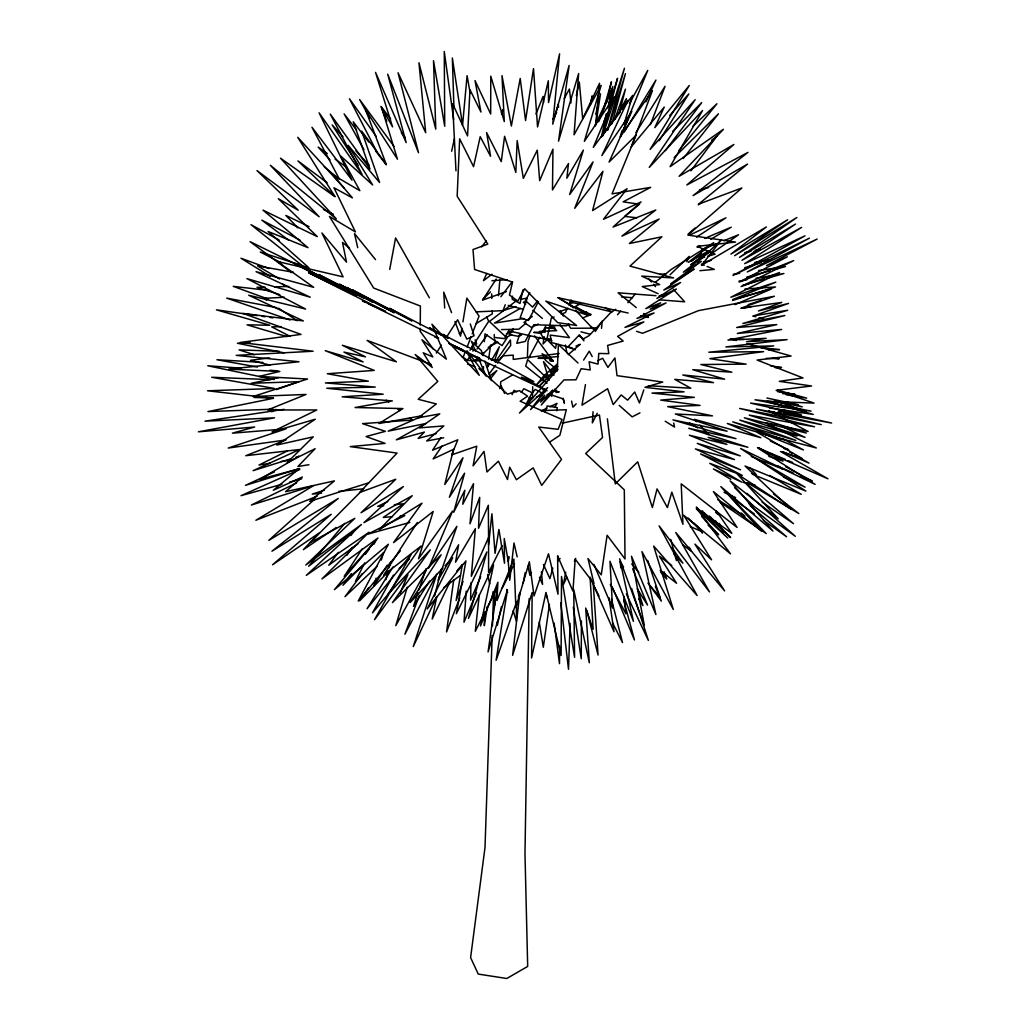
<?xml version="1.0" encoding="UTF-8"?>
<svg xmlns="http://www.w3.org/2000/svg" width="1030" height="1030" viewBox="0 0 1030 1030"><rect width="100%" height="100%" fill="white"/><g stroke="black" fill="none" stroke-linecap="round" stroke-linejoin="round"><path stroke-width="1.5" d="M516.494 604.211L516.416 621.296L513.185 610.674M581.422 620.936L581.255 658.749L573.298 607.352M559.599 646.029L559.496 663.629L554.114 623.034M420.24 328.222L420.214 331.402L433.476 349.286M420.266 325.055L420.394 306.039L373.697 288.065L329.458 216.48L355.427 231.93L333.952 187.743L352.402 197.876L332.703 174.765L359.843 190.666L340.994 156.225L372.667 184.975L348.153 145.346L379.581 182.49L361.697 131.145L386.302 164.414L365.624 109.953L397.464 159.187L381.551 107.287L392.559 126.883L375.538 72.396L406.181 142.642L387.705 74.173L418.528 152.749L398.056 72.77L425.673 132.664L418.952 62.753L435.767 129.123L433.514 60.718L444.728 126.278L444.265 51.5L453.651 119.532M484.383 616.172L484.306 625.661L487.319 606.696M529.188 598.533L524.978 853.625L527.682 966.436L506.786 978.5L478.255 974.084L470.607 957.604L485.014 847.433L492.16 635.497M532.497 397.979L532.69 386.752M470.955 582.916L470.581 600.168L480.675 576.774M558.093 556.174L558.003 560.899L560.088 558.466M492.482 625.867L493.512 595.353M500.49 388.233L500.709 381.808L512.412 375.049M570.092 623.408L568.509 669.307L560.784 602.756M527.373 357.616L528.004 341.561L529.884 335.793M557.217 371.032L558.427 344.496L578.036 363.024M512.399 296.189L512.206 299.267L520.008 303.451L522.918 289.829M593.048 411.717L592.34 422.879L597.22 413.288M466.255 591.13L464.002 622.21L476.555 592.662M483.173 355.672L483.431 352.556M484.332 341.651L484.976 333.862L502.048 345.629L506.966 337.982L489.417 321.489L516.056 300.979M498.481 295.687L499.885 279.98M595.533 125.827L599.55 83.276L582.671 118.849L579.323 82.078L576.298 95.636M601.507 328.325L602.19 321.167L595.263 331.557M483.263 369.564L483.546 366.693M479.259 594.954L475.319 631.3L485.169 611.678M453.741 579.671L446.556 631.957L459.728 597.928M487.963 363.963L487.525 367.131L489.096 364.427M488.632 359.2L490.628 344.934M549.454 604.417L543.312 647.278L539.256 622.146M544.123 336.617L543.042 343.994L546.827 339.926L551.308 318.09L554.14 316.983M544.767 332.201L545.63 326.291L542.694 331.827M595.958 123.639L600.503 93.807L595.803 114.163M591.156 102.189L592.173 95.893L590.242 105.137M556.792 410.79L557.307 407.661L547.2 405.936L544.986 411.768M461.865 328.222L460.539 336.153L454.938 321.489M462.921 321.888L466.886 298.121L479.066 316.107L472.229 333.772M492.301 596.383L493.087 591.748M585.452 384.576L581.989 405.176L607.597 388.722L613.211 404.61L621.154 394.966L627.631 400.155L634.712 392.018L639.437 402.936L643.814 389.894M462.393 564.517L456.135 600.516L463.024 581.371M565.715 572.242L563.436 584.461L566.848 577.225M389.713 269.397L395.597 237.93L429.343 297.773M523.163 583.147L525.21 572.629M556.47 343.994L555.569 348.333L547.046 339.578M608.717 104.983L612 89.404L595.018 125.454M501.391 606.67L497.323 625.377L496.962 622.236M509.271 556.921L508.266 561.466L504.249 538.51L504.481 563.243L498.906 529.471L495.07 553.368L491.915 513.764L488.619 544.728L488.336 505.267L478.538 528.287L479.697 497.323L469.989 523.832L473.517 483.649L462.753 504.237L464.826 490.28L453.651 512.296L464.594 473.195L449.389 497.245L462.985 457.771L444.793 484.499L453.522 449.325L433.154 458.904L442.076 445.99M451.629 151.23L454.41 138.767M606.541 114.137L601.314 137.132L607.957 128.274M607.932 107.996L612.811 86.533L598.636 121.759M606.76 102.137L611.447 81.859L603.541 109.232M434.583 596.022L441.458 568.921M619.107 113.545L625.442 89.147L614.73 119.351M602.486 135.844L617.537 78.319L609.425 104.378M385.915 579.723L388.284 570.749M389.07 567.749L390.653 561.762M611.975 123.793L625.455 73.619L607.906 129.935M607.584 129.819L624.45 68.238L602.717 135.999M552.788 568.122L549.917 578.615L543.48 564.595M624.283 106.193L626.42 98.635L619.468 111.034M501.533 114.382L502.859 109.746L501.365 112.515M376.066 578.216L373.864 585.774L387.254 565.2M381.319 560.075L383.508 552.518L355.427 581.409L364.646 562.869M554.192 117.999L558.299 104.185L558.543 107.287M407.262 587.216L395.79 625.648L426.24 570.337M528.583 404.133L530.373 398.159L533.411 397.49M622.056 130.668L620.215 136.797L652.428 90.64L631.248 146.878L664.247 107.081L654.81 127.643L689.263 85.503L650.097 149.414L695.16 99.691L649.273 167.388L702.576 110.519L670.079 166.654L723.421 129.291L679.092 176.285L733.901 144.483L686.843 184.975L747.96 152.401L693.1 195.597L747.535 164.092L698.572 204.172L741.909 187.962L687.924 235.097L735.536 242.063L697.22 246.376L715.09 254.165L707.61 256.316L738.536 234.776L723.871 240.724M623.897 124.527L632.665 95.391L622.21 109.296M604.172 121.244L606.567 113.57M519.918 333.527L516.751 343.312L525.236 341.419L533.798 324.695L566.436 325.828L568.959 324.09M417.974 592.855L413.455 606.4L429.639 581.062M418.978 589.842L425.995 568.779M516.751 601.43L496.1 660.333L507.494 589.688L488.065 651.951L497.142 587.86L486.572 608.885M518.348 596.898L519.931 592.366L512.618 655.312L532.137 592.572L531.583 657.99L545.977 592.508L561.105 655.415L561.517 576.504L574.586 657.359L573.736 589.521L589.302 662.754L585.697 608.035L593.138 629.253L590.1 577.225L614.035 631.776L609.013 597.67M494.632 360.152L499.344 346.801L491.465 360.358M530.939 572.204L529.858 575.229L528.017 566.204M526.871 299.421L520.15 317.716L528.364 320.446L538.458 301.687M419.377 595.379L404.893 634.248L436.746 574.186L413.288 646.531L436.797 596.589L432.188 619.043L450.02 581.783M505.254 304.751L503.001 310.648L476.015 311.871M650.394 124.669L665.045 86.314L635.948 132.561M463.127 357.32L465.406 351.423M467.118 347.007L471.096 336.707M535.973 114.034L543.106 96.369L543.621 102.498M621.103 135.677L647.741 70.401L629.523 103.335M400.078 593.435L407.893 574.663L374.508 619.712L411.137 554.526L367.041 608.73L392.984 566.951M620.73 135.999L628.197 118.244L626.768 121.089M686.817 261.71L689.199 256.38L670.015 274.804M567.363 308.382L565.483 312.553L561.234 314.214M569.255 304.211L571.135 300.039M512.077 394.632L514.06 390.293L516.738 391.799M645.952 101.893L655.917 80.083L624.283 131.943M486.83 273.439L483.431 280.726L491.954 274.25M574.367 561.286L575.731 558.389M499.808 388.632L501.147 385.825L504.597 393.473M373.864 544.342L375.989 540.068L344.187 576.349L362.187 548.887M502.331 587.95L514.459 563.693M502.035 545.771L488.581 572.474L488.593 537.415L471.315 576.285L475.345 528.712L455.543 562.174L458.608 544.806L438.098 580.238L456.882 526.343L428.531 568.097L452.582 511.073L418.489 558.801L433.205 511.459L393.563 542.604L422.004 503.168L379.401 529.575L412.245 495.7L363.925 522.673L403.361 486.585L361.028 512.747L395.777 479.246L359.573 492.52L397.065 453.071L350.264 446.608L385.117 443.376L366.088 436.553L385.4 431.325L362.534 423.639L412.399 420.021L409.901 418.129M526.214 404.146L532.072 392.726L523.858 388.709L521.206 392.379M528.712 358.067L539.746 337.351M552.878 119.274L556.638 112.399M564.157 98.635L569.41 89.018L571.006 102.91M393.421 575.126L372.525 612.811L392.031 589.546M614.833 119.3L616.378 116.544M529.832 292.649L525.403 300.541L532.587 307.12L537.48 300.979M513.301 328.583L511.91 331.081L506.309 333.926M554.642 407.468L557.037 403.361L549.891 406.786M659.226 140.685L688.812 93.936L669.642 115.553M583.585 360.101L589.276 351.178L592.186 356.547M436.308 353.11L441.432 345.114M446.544 337.119L457.629 319.789L466.809 339.115L474.083 335.728L470.298 324.012M417.266 522.545L383.701 575.049L421.103 546.016L387.988 594.168L430.295 549.827L392.456 602.602L441.136 554.797L410.133 602.473L442.874 568.097M470.015 350.213L488.696 321.296L486.739 317.098M496.254 279.001L482.504 300.129L506.425 291.58M440.93 437.57L432.574 450.187L457.784 439.797L451.732 454.822L476.761 446.196L473.092 465.843L484.048 451.423L486.958 471.959L498.391 461.195L507.494 479.529L509.67 467.208L516.39 479.723L533.167 467.89L541.729 485.413L561.543 459.393L538.729 427.051L558.118 429.317L562.045 419.48L520.099 401.211L527.605 396.177L519.339 390.615L507.481 394.142L478.911 368.598M346.968 555.234L352.389 547.252M495.224 362.174L510.417 339.99L510.687 345.475L497.529 362.818M368.804 587.525L359.676 600.76L388.645 571.393M351.397 573.594L342.964 585.233L362.908 565.071M365.431 554.217L369.178 549.042M371.985 545.166L373.864 542.578M477.006 349.003L487.242 335.007M338.368 552.338L328.75 565.238L358.324 543.557M350.882 535.574L354.732 530.411L308.665 566.23L344.831 523.317M690.911 170.813L716.738 136.282L711.691 140.157M609.863 125.75L620.318 111.832M362.264 573.697L344.96 596.705L376.967 566.448M665.406 150.586L701.688 102.64L672.603 131.428M489.07 373.967L495.649 365.29M500.863 296.704L512.09 281.95M481.654 246.865L486.289 240.827M683.212 158.543L718.425 113.828L674.071 157.667M678.603 150.972L716.944 103.76L692.726 126.458M532.162 393.151L535.175 389.443L543.698 393.795M400.297 550.883L358.234 601.044L388.374 544.265L334.415 589.649L377.959 538.008L321.978 578.899L368.959 532.278L306.296 575.345L361.414 524.502L305.794 565.032L354.861 518.335L309.863 542.861L363.719 488.774L338.754 491.362M456.754 571.071L461.839 565.019M471.212 355.286L467.169 360.075L462.058 356.56M617.524 314.742L620.627 311.124M627.875 302.678L635.124 294.232M557.861 369.216L519.468 413.056L547.638 387.628L530.553 409.592L544.716 395.288L540.673 402.073L552.737 389.971L541.278 405.009L563.989 379.916L575.976 379.812L581.178 368.689L590.216 369.976L589.121 361.775L598.07 364.105L598.765 353.445L608.794 353.663L607.636 345.436L623.163 341.059L617.627 336.385L643.892 321.914L624.978 327.373L654.102 312.966L636.978 318.437L666.062 302.936L650.136 309.257L660.681 302.859L645.823 308.614L676.401 288.992L656.895 298.417L680.598 282.542L663.784 290.061L694.143 268.997L670.633 283.842L701.366 261.337L683.341 272.165L709.812 251.59L690.782 264.813L708.794 250.728L688.323 262.328L713.661 242.668L671.212 269.461L655.157 282.387M557.938 366.358L540.003 385.439L557.282 368.817M445.05 565.805L452.698 557.771L427.205 608.949L465.933 560.912L456.367 613.726L486.855 551.951L468.47 618.361L493.563 564.968L480.456 625.983L497.902 582.246L496.911 600.593L513.867 559.097L515.875 607.404L529.356 561.736L534.042 596.022L548.501 553.818L558.015 594.22L557.616 555.943L572.925 591.117L575.204 559.161L594.053 583.753L587.976 558.543L601.25 574.83L607.121 535.278L625.017 558.955L624.309 489.829L585.684 453.483L602.55 437.441L599.447 415.039L562.264 423.163M576.182 403.812L572.912 407.198L571.56 401.095M482.838 299.498L490.46 291.825M512.876 330.797L509.039 334.596L518.824 336.411L521.489 335.072M475.268 361.427L478.667 358.105M482.066 354.784L495.675 341.484L494.258 338.909M399.215 568.418L409.477 558.814M547.857 374.508L536.141 385.13L544.252 375.384L557.436 363.989M550.2 372.384L557.23 365.998M315.026 498.906L268.804 540.364L338.239 498.456L271.959 551.205L331.235 514.305L272.538 564.801L319.287 532.922L303.348 549.672L336.128 527.592M688.233 234.003L694.98 228.042M568.225 354.655L580.212 344.303L575.95 346.067M490.228 379.13L496.833 370.568L489.353 376.323M525.995 323.124L518.901 329.175L501.481 329.587M691.658 261.169L701.288 253.341L697.799 262.045L721.438 239.797L701.533 265.341L766.359 226.986L730.94 254.088L787.667 219.763L734.609 255.698L796.872 217.523L739.463 257.384L795.508 224.064L742.012 260.268L801.623 227.36L744.639 263.68L804.984 235.857L733.038 275.486L809.361 238.175L747.278 271.959L817.138 239.063L766.5 265.598L787.306 256.792L739.231 282.104L793.667 260.616L741.124 286.585L779.53 272.525L730.837 297.245L775.809 282.156L732.588 299.614L771.277 289.044L735.008 304.597M444.007 587.396L460.449 575.319M532.343 316.377L523.974 322.429L531.403 327.424L538.317 324.012M698.276 204.828L700.928 203.039M615.734 309.283L610.571 312.747L589.07 335.69L582.826 339.192M549.75 442.05L559.869 435.304L566.32 409.721L541.304 410.622M473.967 360.976L477.946 358.35M696.563 237.145L725.918 217.819L689.366 235.278M571.547 302.125L568.83 303.85L573.311 302.318M459.341 333.54L462.084 331.905M475.821 323.703L492.314 313.88L492.211 310.79M271.701 411.794L275.86 409.335M697.168 247.29L699.898 245.681M710.803 239.243L731.236 227.192L704.623 238.445M520.369 308.369L494.439 323.111L523.819 318.515M488.22 347.368L497.863 342.115M506.129 337.608L511.64 334.596M573.646 307.442L580.637 303.67M639.978 412.85L632.15 416.867L619.236 405.408M472.693 350.998L475.487 349.582M287.37 450.947L258.994 465.045L270.105 463.268M296.589 482.903L251.384 505.022L313.519 485.671L255.878 520.253L317.086 496.293M597.606 360.706L602.627 358.26L607.932 367.401L614.923 357.925L617.009 375.641L662.754 382.053L644.935 387.319L684.075 391.851L651.964 393.087L694.336 397.348L660.732 400.091L700.078 405.408L667.672 406.618L712.477 415.875L675.332 413.97L727.129 431.197L672.951 419.892L735.974 438.651L688.722 428.3L747.883 447.265L708.151 437.364L726.923 444.419L689.353 435.201L740.287 455.891L697.233 443.376L734.48 459.573L695.353 448.913L740.557 469.822L700.58 453.96L742.282 475.384L709.773 463.346L741.639 482.053L713.378 468.946L730.733 479.31M387.782 501.533L377.675 506.387L383.739 505.769M541.304 410.88L547.02 408.15M274.521 471.856L245.462 485.349L299.64 468.534M299.807 469.474L241.007 495.688L281.988 484.28M422.339 416.069L388.156 431.145L425.738 423.549L396.305 439.823L424.399 432.085L418.116 438.42L436.115 433.643M701.868 249.646L716.532 243.698M582.555 318L591.194 314.498L568.534 304.79M754.153 251.5L760.114 249.093L755.518 250.161M559.419 311.742L568.393 308.446M258.646 395.893L254.165 397.477L273.207 398.056M276.542 389.585L298.932 381.705L251.23 383.276L278.988 377.611M748.179 304.635L761.479 300.194M324.27 490.267L312.245 494.104L321.605 493.138M732.549 300.477L775.5 286.971L744.986 288.992M291.374 458.646L253.071 470.659L299.64 449.518L245.797 455.698L286.044 439.952L228.248 448.037L285.928 428.879L232.394 433.167L254.68 427.025L198.365 431.815L274.547 417.807L204.983 421.18L284.035 409.335M295.971 457.204L299.035 456.239L259.972 479.233L298.893 468.908L273.323 490.293L302.357 477.006L285.58 491.696L334.415 480.894L309.734 501.314L368.585 482.877M502.395 310.803L516.004 306.567M744.664 267.697L761.35 262.547M764.376 261.607L770.44 259.74L767.324 260.281M526.188 301.378L523.317 302.215L525.699 304.249M698.623 258.891L704.61 257.178M742.553 285.413L763.99 279.246M767.054 278.358L783.894 273.504L756.007 278.255M409.889 522.403L367.478 534.287L404.751 515.669L400.142 516.043M289.572 482.169L301.713 478.796M746.699 277.147L769.938 270.8M773.028 269.95L785.414 266.564L758.569 270.517M699.576 189.945L708.666 187.499M703.413 262.187L711.073 260.41M744.793 252.633L750.922 251.217M536.463 396.833L542.553 395.507M547.123 394.503L550.175 393.846M556.264 392.52L559.316 391.851M473.839 344.535L476.723 343.956L475.126 339.849M521.244 299.228L527.386 298.018M443.685 437.802L426.678 440.982L443.814 425.918L419.352 427.888L439.771 413.854L418.257 417.807L436.308 403.94L418.206 399.292L437.802 381.409L415.18 354.513L432.278 367.427L423.227 352.788L432.819 356.921L421.914 339.771L446.363 359.148L431.943 324.193L479.285 375.319L466.526 351.333M422.21 415.721L379.001 423.523L402.923 408.562L355.08 407.532L392.353 400.94L342.166 396.808L383.186 394.207L326.768 388.233L375.242 387.074L325.377 382.915L368.38 381.164L327.308 373.723L374.276 370.414L325.248 350.664L363.139 361.916L343.943 352.093L365.534 356.856L342.359 345.269L396.396 361.813L367.105 340.389L431.39 364.569M754.836 262.418L764.196 260.809M738.961 281.164L746.711 279.838M583.508 312.502L586.611 311.974M281.216 461.492L290.73 459.972M308.897 464.723L297.94 466.474L315.141 448.694L287.164 462.573L313.249 436.849L276.851 445.024L315.257 419.223L271.946 431.969L316.789 409.953L267.646 409.966L306.039 394.451L253.058 396.498L307.571 379.001L258.981 376.426L279.851 371.431L228.686 369.126L299.009 361.762L236.205 355.363L313.12 351.23L240.312 342.449L301.018 334.402L242.99 313.416L303.322 320.909L248.706 295.237L305.614 309.052L246.917 278.602L310.223 297.219L256.032 271.663L313.687 287.331L277.289 261.453L343.106 276.877L321.927 232.973L346.505 262.096L342.488 242.398L349.44 248.243M741.355 308.369L750.896 306.94M733.308 274.25L739.617 273.311M269.577 357.861L250.457 360.333L270.221 365.135M559.148 353.522L513.262 359.406L513.21 355.118L502.82 355.891L499.241 359.921L491.271 359.779M554.964 327.025L545.462 327.991L554.99 328.583M394.348 504.687L403.451 503.76L383.25 517.433L392.456 516.674M659.844 274.353L666.243 273.761M699.885 270.684L714.305 269.371L707.082 266.448M558.427 356.522L538.008 358.311L550.78 358.517M491.928 280.739L507.301 279.671M480.186 369.435L483.302 369.242M250.11 342.527L237.415 343.248L284.113 352.852M284.28 297.245L263.899 298.352L266.577 300.142M545.05 331.918L533.81 332.42L541.535 333.527M550.097 360.526L553.2 360.384M272.937 409.206L207.983 411.575L273.542 398.288L207.532 390.782L274.508 388.49L211.678 377.263L270.826 379.658M775.32 367.684L781.577 367.491L770.517 365.817M264.942 287.1L256.985 287.319L279.8 294.632M274.482 286.842L288.812 286.443M281.306 326.665L271.714 326.87L290.215 336.424M768.367 349.698L779.581 349.608L760.539 347.664M731.532 339.192L744.033 339.411M476.929 359.509L480.109 359.573M465.148 360.358L480.971 360.835M766.41 358.324L779.182 358.736L772.809 357.848M279.207 351.294L239.05 349.878L254.371 354.758M777.92 401.713L766.925 401.288L813.237 414.408L769.423 407.957M781.062 401.829L814.035 403.091L776.169 390.331L811.576 385.993L779.311 381.345L803.014 377.933L757.063 360.049L791.079 356.045L746.995 343.544M550.149 360.822L553.316 360.989M782.568 393.64L795.006 394.323L777.521 391.593M262.92 362.431L216.957 359.74L257.474 367.028M648.411 385.735L690.821 388.22L674.753 379.375L713.533 382.632L682.787 374.972L724.618 379.143L692.752 369.68L731.892 372.19L700.864 364.517L746.119 364.144L709.837 358.646L763.578 351.655L708.807 352.221L773.723 345.926L725.854 346.917L787.075 339.643L746.57 341.677L766.217 338.329L727.952 340.106L781.603 329.458L737.326 333.45L776.787 324.605L736.695 327.501L784.86 315.515L742.836 323.472L787.718 310.262L753.728 315.875L788.529 303.412L758.415 310.957L781.796 302.395L740.995 308.15L774.393 296.254L698.52 310.622L642.578 333.282L636.604 331.351M758.775 318.09L763.565 318.425L760.475 317.768M241.149 368.186L207.777 365.779L274.083 379.529M269.757 370.259L277.701 370.826M655.968 295.674L618.077 292.803L636.295 307.597M659.123 295.919L663.861 296.28L660.977 294.979M621.386 296.846L632.459 297.709M659.355 299.82L684.667 301.803L673.285 289.224M551.037 339.05L543.492 338.355L539.566 331.377L556.689 330.643L549.531 324.553M636.772 217.794L624.734 216.39L639.463 204.249L623.124 201.854L650.638 187.37L612.039 193.859L636.128 135.123L609.065 162.071L631.866 111.304L601.855 155.569L628.017 100.27L593.319 147.341L614.524 96.717L584.332 141.342L601.147 85.374L574.058 134.814L578.628 73.529L558.53 141.162L569.139 65.444L552.737 124.154L559.586 53.792L548.527 102.537L548.333 80.765L537.544 126.935L533.501 68.637L525.57 120.523L520.202 78.46L511.356 125.995L501.996 75.602L504.288 121.54L490.769 76.181L490.679 113.995L475.01 80.572L480.959 112.051L469.976 89.752L467.543 135.921L452.646 103.785L455.968 170.8M269.783 290.589L233.218 286.353L267.736 298.932M257.191 315.631L216.455 309.85L269.847 325.235L247.058 324.849L286.958 336.643M261.877 316.3L265.019 316.751M269.718 317.407L272.847 317.858M771.457 411.511L774.573 411.961M777.689 412.412L780.804 412.85M783.92 413.3L801.07 415.772L783.006 409.927M786.238 394.773L806.644 398.134L777.586 390.228M590.847 327.27L597.168 328.39M293.434 272.293L257.526 265.882L279.581 278.988M276.89 307.7L226.703 298.121L290.138 320.008M774.161 401.185L802.241 406.863L785.697 401.726M777.547 425.236L765.329 422.725L816.314 447.973L757.423 432.446L802.331 458.62L780.508 451.513L827.966 478.808L758.325 448.449L815.116 484.37L740.583 448.488L805.846 491.065L745.025 465.998L791.207 509.425L737.223 473.993L778.204 518.875L730.103 480.894L772.964 531.055L720.82 486.598L761.44 531.184L713.404 491.568L737.068 527.424L681.203 483.868L682.942 524.296L671.817 492.173L667.401 507.558L657.063 488.902L652.376 507.52L637.712 461.813L615.283 483.894L607.391 418.824M780.611 425.866L808.125 431.506L778.513 415.785M752.763 316.12L755.853 316.776M766.925 398.031L798.224 404.674L755.042 399.782L811.074 411.125L750.587 403.103L801.16 414.549L778.307 411.073L831.635 423.047L756.393 409.09L821.219 424.63L739.63 408.434L814.524 426.768L749.261 415.129L806.374 433.051L744.355 417.807L797.014 436.076L739.772 420.111L795.842 440.415L732.755 421.875L784.976 440.029L727.296 423.446L760.771 437.699L694.465 419.365L696.641 421.682M628.133 313.017L557.809 297.644L588.272 315.463L545.771 301.082L576.581 325.493L557.694 322.648L524.695 288.748L517.82 301.082L509.464 295.005L512.567 282.091L474.598 269.474L473.002 249.543L487.808 244.084L457.166 196.254L459.663 138.844L473.555 166.654L480.212 136.681L490.563 156.264L486.611 132.638L501.262 161.633L504.597 136.295L515.811 172.409L517.176 140.608L523.33 178.357L537.274 150.161L539.669 180.649L552.956 149.144L552.479 189.958L568.483 163.513L566.848 178.203L583.366 150.123L569.693 194.477L593.023 161.942L574.714 208.318L602.936 171.353L592.585 210.558L627.064 188.735L603.503 219.248L641.033 201.944L613.03 227.038L655.801 209.991L621.863 236.14L659.161 219.017L629.356 243.531L661.891 236.784L629.961 266.101L673.62 277.933L641.664 276.117L659.702 284.576L642.218 286.559L658.093 293.679M640.634 315.759L648.449 317.459L643.583 313.519M751.823 473.671L756.342 474.663L749.879 467.659M551.977 340.711L508.537 330.862L504.636 338.651L494.31 337.428L494.233 334.531M570.002 301.906L611.807 311.884L605.048 307.597M784.049 411.884L801.031 415.953L782.955 409.811M742.939 482.259L755.338 485.297M770.44 402.691L789.122 407.391M792.237 408.176L806.245 411.704L779.478 402.048M552.556 390.756L558.337 392.237L554.565 389.224M508.266 305.395L523.459 309.348M572.448 348.063L551.514 342.578L550.226 335.098L569.41 337.634L560.011 324.643M580.959 331.789L590.164 334.235M784.049 448.526L788.658 449.788L770.286 440.956M730.27 338.793L736.347 340.518M768.483 425.467L805.022 437.377L780.611 425.738M768.805 456.354L783.096 461.105L758.376 447.574M548.977 394.078L563.114 398.88L564.401 403.4M467.517 364.041L474.804 366.538M575.268 349.736L567.762 347.071L579.401 334.84L583.907 340.904M269.088 268.572L240.969 258.234L270.349 276.478M751.256 456.509L782.414 468.908L778.423 466.217M759.226 432.098L803.426 449.93L782.208 438.445M701.301 264.118L704.198 265.276M753.175 474.534L801.25 494.31L769.68 475.448M757.475 447.677L785.336 459.419M788.259 460.655L792.662 462.509M690.28 526.549L701.894 531.557L688.22 518.103M777.019 465.882L793.164 472.847M800.503 476.027L812.245 481.087L785.555 466.629M783.019 451.771L809.052 463.114L795.289 455.286M724.077 492.366L735.626 497.606M748.604 503.49L752.93 505.46L734.635 487.692M362.496 300.837L385.581 311.472L308.588 272.705L356.509 296.074L295.018 263.847L350.548 292.044L294.361 263.204L364.311 298.275L318.695 274.521L373.221 302.382L339.372 284.164L394.233 312.734L346.647 287.447L393.061 311.665L352.324 289.842L412.026 320.922L389.598 308.318L442.05 335.42L429.484 327.823L448.205 338.265L442.81 334.286C452.891 339.887 462.972 345.011 473.324 349.453L497.644 362.612L500.026 362.792L533.862 381.654L521.386 377.173L542.707 387.962M783.392 476.967L805.112 487.164L755.711 458.337M448.913 343.428L463.075 350.136L448.707 343.093M323.433 209.451L333.36 214.253M309.039 226.626L285.889 215.437L297.902 227.862M547.072 390.885L476.594 357.745L454.642 346.943L479.864 358.594L450.265 344.239M362.483 300.876L365.354 302.279M368.225 303.696L438.651 338.175M296.061 264.259L250.084 241.651L291.76 272.641M590.692 327.707L594.992 329.845M281.525 262.985L260.242 252.002L308.897 267.8L268.096 231.505L308.009 247.664L262.985 210.133L317.304 236.643L278.319 198.713L298.236 210.21L256.972 170.581L319.171 216.751L270.349 165.302L336.347 218.901L280.469 158.182L335.033 196.704L297.773 137.325L343.956 187.795M299.949 240.093L261.8 220.15L288.748 240.235M768.65 410.545L775.693 414.292M279.194 240.106L251.024 224.695L302.524 265.895M789.791 452.157L792.546 453.728M543.943 388.683L546.428 390.113M575.77 306.734L590.216 315.141M747.587 482.813L798.855 513.558L773.466 493.911M689.534 422.931L697.709 427.875M703.168 431.184L708.627 434.48L699.911 425.184M717.768 499.653L744.639 516.3M282.375 283.945L286.379 286.43M665.187 421.219L674.534 427.077L673.736 423.021M558.389 297.67L572.886 306.798M529.06 397.683L531.532 399.305M278.589 308.215L297.297 320.768M720.06 502.177L766.23 533.604L731.107 497.477L754.321 513.919M762.187 502.151L793.473 523.639L745.746 482.941M327.283 153.586L318.154 147.11L330.038 159.985M335.111 159.135L346.853 167.452M763.359 520.317L786.572 536.746L750.162 505.653M749.93 503.438L795.302 536.295L746.969 493.37M682.8 544.896L691.594 551.32L689.07 547.213M327.128 182.696L297.953 160.912L334.75 196.344M671.779 565.483L659.355 556.149L676.556 583.25L660.217 570.324M386.237 400.181L388.735 402.073M397.451 408.678L399.936 410.571M578.886 335.574L583.843 339.372M547.033 383.199L525.699 366.114L527.63 359.612L549.093 380.302L543.492 361.607L553.998 375.152M557.603 370.015L545.694 360.436L542.063 353.702L553.303 361.414L534.506 335.857M324.283 166.873L338.96 178.859M532.845 310.339L542.385 318.463M715.914 512.477L718.335 514.562L716.056 512.361M741.137 512.966L744.78 516.094M708.099 525.184L718.67 534.802L701.688 516.455M696.332 508.91L727.785 538.046L700.722 510.854M703.722 512.425L730.605 537.596L709.49 516.043M673.993 554.346L682.903 563.191L671.946 547.638M543.067 389.919L545.128 392.057M569.036 303.412L573.285 307.918M575.41 310.159L592.405 328.158L570.659 328.287L568.225 324.193M342.977 136.72L332.136 124.888L358.17 165.264M355.981 150.908L368.998 165.096M696.37 506.979L703.709 515.219L702.627 510.88M660.552 571.959L666.745 579.143L664.041 571.753M648.578 278.551L651.539 282.014M653.522 284.332L655.492 286.649M631.712 563.951L638.806 572.332M647.934 583.109L660.101 597.477L647.651 560.384M694.246 523.227L702.512 533.051L696.692 525.403M375.512 259.586L354.487 233.565L357.719 247.638M390.64 118.926L380.907 106.386L386.778 121.295M401.34 132.716L405.241 137.737M368.766 142.037L353.226 121.785L369.989 169.036L330.282 114.111L361.981 174.25L319.107 112.837L352.015 180.16L311.961 127.244L339.488 179.349M375.564 150.895L386.237 164.826M356.586 130.128L344.149 113.892L363.951 149.736M467.105 350.882L486.057 376.105L478.1 357.23M649.84 585.606L661.337 601.121L655.376 586.379M394.091 146.479L359.637 99.575L369.68 117.793M715.284 520.652L723.524 531.944L719.249 523.382M376.246 136.449L349.466 98.777L377.07 152.26M716.275 510.829L731.828 533.321L696.422 507.919L730.515 553.831L683.688 515.232L711.563 559.844L694.928 544.11L724.592 590.872L675.783 532.51L709.477 591.928L659.084 525.879L697.104 595.52L653.677 546.093L673.298 609.451L641.96 551.617L655.904 614.562L631.506 556.252L644.329 625.493L619.648 558.801L633.424 621.296L609.979 561.273L612.58 608.138L593.898 564.35M638.703 598.919L642.926 605.601L637.725 589.109M623.588 567.079L620.176 561.646L620.858 567.968M637.274 588.812L647.535 605.112L632.652 568.818M560.153 310.545L563.384 316.004M610.288 584.37L625.88 613.79L623.974 596.409M598.997 595.997L593.306 584.718L598.07 655.054L586.933 610.803M612.528 622.79L622.493 642.54L611.434 599.138M626.407 594.104L648.359 640.415L631.596 588.426M539.463 577.289L542.553 584.396L541.471 571.779M475.654 351.423L471.38 341.252L481.345 350.625L482.864 355.131M612.232 587.023L634.454 639.952L623.626 600.027M451.578 312.682L443.737 292.159L444.69 307.996M484.873 361.131L491.413 380.637M506.734 589.43L507.648 592.469M545.887 593.409L547.252 597.979M670.723 539.411L676.401 560.526M563.204 398.275L564.324 402.64M517.176 556.895L513.996 543.003L509.76 580.238L507.829 556.406M487.692 574.47L489.675 583.856M565.457 344.998L566.861 352.827M470.144 92.996L467.079 75.666L462.573 125.119L452.337 57.963L453.96 108.498M493.666 593.95L494.954 604.945M551.449 393.254L551.707 396.408M471.714 346.144L471.933 349.222M491.645 293.808L491.799 298.443M437.583 338.046L434.75 336.707L437.57 338.072"/></g></svg>
